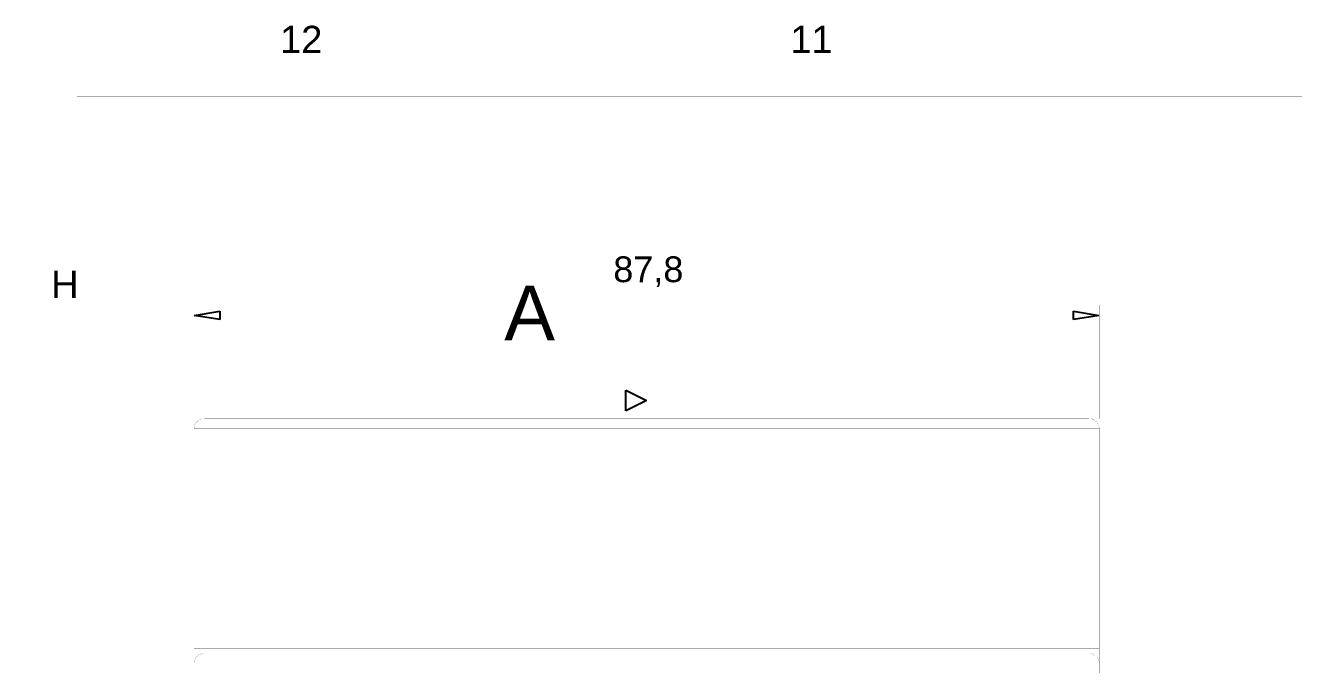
# Model space of a CAD drawing. Header units: inches. Extents: x 0 to 35.2, y -0.7 to 15.9.
# Drawn here: x 11.796 to 16.64, y 13.443 to 15.883 of the extents above; entities that cross this region are included whole.
import ezdxf

# ---------------------------------------------------------------- set-up
doc = ezdxf.new("R2010")
doc.units = ezdxf.units.IN
doc.header["$MEASUREMENT"] = 0
doc.layers.add('Board Outline', color=216, linetype='Continuous')
doc.layers.add('Dimensions', color=6, linetype='Continuous')
doc.styles.add('Arial', font='', dxfattribs={"height": 0.2})
doc.styles.get('Arial').set_extended_font_data('Arial')

msp = doc.modelspace()

# ---------------------------------------------------------------- linework, layer by layer
at = {"layer": 'Board Outline'}
for p, q in [((12.4403, 14.7757), (12.5388, 14.7915)), ((12.5388, 14.76), (12.4403, 14.7757)), ((12.5388, 14.7915), (12.5388, 14.76)), ((15.7991, 14.7915), (15.8976, 14.7757)), ((15.7991, 14.76), (15.7991, 14.7915)), ((15.8976, 14.7757), (15.7991, 14.76))]:
    msp.add_line(p, q, dxfattribs=at)
for points in [[(12.4403, 14.382, 0.0005, 0.0005, 0), (12.4403, 14.8151, 0.0005, 0.0005, 0)], [(12.4403, 14.7757, 0.0005, 0.0005, 0), (15.8976, 14.7757, 0.0005, 0.0005, 0)], [(15.8976, 14.382, 0.0005, 0.0005, 0), (15.8976, 14.8151, 0.0005, 0.0005, 0)]]:
    msp.add_lwpolyline(points, format="xyseb", dxfattribs=at)
for points in [[(12.4402, 14.8151, 0.00025, 0.00025, 1), (12.4404, 14.8151, 0.00025, 0.00025, 1)], [(12.4402, 14.7757, 0.00025, 0.00025, 1), (12.4404, 14.7757, 0.00025, 0.00025, 1)], [(15.8974, 14.8151, 0.00025, 0.00025, 1), (15.8977, 14.8151, 0.00025, 0.00025, 1)], [(15.8974, 14.7757, 0.00025, 0.00025, 1), (15.8977, 14.7757, 0.00025, 0.00025, 1)], [(12.4402, 14.382, 0.00025, 0.00025, 1), (12.4404, 14.382, 0.00025, 0.00025, 1)], [(15.8974, 14.382, 0.00025, 0.00025, 1), (15.8977, 14.382, 0.00025, 0.00025, 1)]]:
    msp.add_lwpolyline(points, format="xyseb", close=True, dxfattribs=at)
at = {"layer": 'Dimensions'}
for p, q in [((14.0902, 14.4898), (14.1689, 14.4504)), ((14.0902, 14.4111), (14.0902, 14.4898)), ((14.1689, 14.4504), (14.0902, 14.4111))]:
    msp.add_line(p, q, dxfattribs=at)
for points in [[(13.7453, 15.6102, 0.0005, 0.0005, 0), (13.7453, 15.8071, 0.0005, 0.0005, 0)], [(15.6941, 15.6102, 0.0005, 0.0005, 0), (15.6941, 15.8071, 0.0005, 0.0005, 0)], [(11.9933, -0.5315, 0.0005, 0.0005, 0), (11.9933, 15.6102, 0.0005, 0.0005, 0)], [(11.9933, 15.6102, 0.0005, 0.0005, 0), (34.9854, 15.6102, 0.0005, 0.0005, 0)], [(14.1689, 10.4252, 0.0005, 0.0005, 0), (14.1689, 14.5292, 0.0005, 0.0005, 0)], [(13.854, 14.4504, 0.0005, 0.0005, 0), (14.1689, 14.4504, 0.0005, 0.0005, 0)], [(12.4403, 14.3427, 0.0005, 0.0005, -0.414214), (12.4797, 14.382, 0.0005, 0.0005, 0)], [(12.4403, 13.5058, 0.0005, 0.0005, 0), (12.4403, 14.3427, 0.0005, 0.0005, 0)], [(12.4403, 14.3427, 0.0005, 0.0005, 0), (12.4797, 14.3427, 0.0005, 0.0005, 0)], [(12.4797, 14.3427, 0.0005, 0.0005, 0), (12.4797, 14.382, 0.0005, 0.0005, 0)], [(12.4797, 14.382, 0.0005, 0.0005, 0), (15.8582, 14.382, 0.0005, 0.0005, 0)], [(12.4797, 13.5058, 0.0005, 0.0005, 0), (12.4797, 14.3427, 0.0005, 0.0005, 0)], [(12.4797, 14.3427, 0.0005, 0.0005, 0), (15.8582, 14.3427, 0.0005, 0.0005, 0)], [(15.8582, 14.3427, 0.0005, 0.0005, 0), (15.8582, 14.382, 0.0005, 0.0005, 0)], [(15.8582, 14.382, 0.0005, 0.0005, -0.414214), (15.8976, 14.3427, 0.0005, 0.0005, 0)], [(15.8582, 14.3427, 0.0005, 0.0005, 0), (15.8976, 14.3427, 0.0005, 0.0005, 0)], [(15.8582, 13.5058, 0.0005, 0.0005, 0), (15.8582, 14.3427, 0.0005, 0.0005, 0)], [(15.8976, 13.5058, 0.0005, 0.0005, 0), (15.8976, 14.3427, 0.0005, 0.0005, 0)], [(11.7965, 13.7402, 0.0005, 0.0005, 0), (11.9933, 13.7402, 0.0005, 0.0005, 0)], [(12.4403, 13.4948, 0.0005, 0.0005, 0), (12.4403, 13.5058, 0.0005, 0.0005, 0)], [(12.4403, 13.5058, 0.0005, 0.0005, 0), (12.4797, 13.5058, 0.0005, 0.0005, 0)], [(12.4403, 13.4467, 0.0005, 0.0005, 0), (12.4403, 13.4948, 0.0005, 0.0005, 0)], [(12.4403, 13.4467, 0.0005, 0.0005, -0.414214), (12.4797, 13.4861, 0.0005, 0.0005, 0)], [(12.4797, 13.5058, 0.0005, 0.0005, 0), (15.8582, 13.5058, 0.0005, 0.0005, 0)], [(12.4797, 13.4861, 0.0005, 0.0005, 0), (12.4797, 13.5058, 0.0005, 0.0005, 0)], [(12.4797, 13.4167, 0.0005, 0.0005, 0), (12.4797, 13.4861, 0.0005, 0.0005, 0)], [(12.4797, 13.4861, 0.0005, 0.0005, 0), (15.8582, 13.4861, 0.0005, 0.0005, 0)], [(15.8582, 13.4861, 0.0005, 0.0005, 0), (15.8582, 13.5058, 0.0005, 0.0005, 0)], [(15.8582, 13.5058, 0.0005, 0.0005, 0), (15.8976, 13.5058, 0.0005, 0.0005, 0)], [(15.8582, 13.4167, 0.0005, 0.0005, 0), (15.8582, 13.4861, 0.0005, 0.0005, 0)], [(15.8582, 13.4861, 0.0005, 0.0005, -0.414214), (15.8976, 13.4467, 0.0005, 0.0005, 0)], [(15.8976, 13.4948, 0.0005, 0.0005, 0), (15.8976, 13.5058, 0.0005, 0.0005, 0)], [(15.8976, 13.4467, 0.0005, 0.0005, 0), (15.8976, 13.4948, 0.0005, 0.0005, 0)], [(12.4403, 13.4051, 0.0005, 0.0005, 0), (12.4403, 13.4467, 0.0005, 0.0005, 0)], [(15.8976, 13.4051, 0.0005, 0.0005, 0), (15.8976, 13.4467, 0.0005, 0.0005, 0)]]:
    msp.add_lwpolyline(points, format="xyseb", dxfattribs=at)
for points in [[(13.7452, 15.8071, 0.00025, 0.00025, 1), (13.7454, 15.8071, 0.00025, 0.00025, 1)], [(15.694, 15.8071, 0.00025, 0.00025, 1), (15.6942, 15.8071, 0.00025, 0.00025, 1)], [(11.9932, 15.6102, 0.00025, 0.00025, 1), (11.9934, 15.6102, 0.00025, 0.00025, 1)], [(11.9932, 15.6102, 0.00025, 0.00025, 1), (11.9934, 15.6102, 0.00025, 0.00025, 1)], [(13.7452, 15.6102, 0.00025, 0.00025, 1), (13.7454, 15.6102, 0.00025, 0.00025, 1)], [(15.694, 15.6102, 0.00025, 0.00025, 1), (15.6942, 15.6102, 0.00025, 0.00025, 1)], [(14.1688, 14.5292, 0.00025, 0.00025, 1), (14.1691, 14.5292, 0.00025, 0.00025, 1)], [(13.8539, 14.4504, 0.00025, 0.00025, 1), (13.8541, 14.4504, 0.00025, 0.00025, 1)], [(14.1688, 14.4504, 0.00025, 0.00025, 1), (14.1691, 14.4504, 0.00025, 0.00025, 1)], [(12.4402, 14.3427, 0.00025, 0.00025, 1), (12.4404, 14.3427, 0.00025, 0.00025, 1)], [(12.4402, 14.3427, 0.00025, 0.00025, 1), (12.4404, 14.3427, 0.00025, 0.00025, 1)], [(12.4402, 14.3427, 0.00025, 0.00025, 1), (12.4404, 14.3427, 0.00025, 0.00025, 1)], [(12.4796, 14.382, 0.00025, 0.00025, 1), (12.4798, 14.382, 0.00025, 0.00025, 1)], [(12.4796, 14.382, 0.00025, 0.00025, 1), (12.4798, 14.382, 0.00025, 0.00025, 1)], [(12.4796, 14.382, 0.00025, 0.00025, 1), (12.4798, 14.382, 0.00025, 0.00025, 1)], [(12.4796, 14.3427, 0.00025, 0.00025, 1), (12.4798, 14.3427, 0.00025, 0.00025, 1)], [(12.4796, 14.3427, 0.00025, 0.00025, 1), (12.4798, 14.3427, 0.00025, 0.00025, 1)], [(12.4796, 14.3427, 0.00025, 0.00025, 1), (12.4798, 14.3427, 0.00025, 0.00025, 1)], [(12.4796, 14.3427, 0.00025, 0.00025, 1), (12.4798, 14.3427, 0.00025, 0.00025, 1)], [(15.8581, 14.382, 0.00025, 0.00025, 1), (15.8583, 14.382, 0.00025, 0.00025, 1)], [(15.8581, 14.382, 0.00025, 0.00025, 1), (15.8583, 14.382, 0.00025, 0.00025, 1)], [(15.8581, 14.382, 0.00025, 0.00025, 1), (15.8583, 14.382, 0.00025, 0.00025, 1)], [(15.8581, 14.3427, 0.00025, 0.00025, 1), (15.8583, 14.3427, 0.00025, 0.00025, 1)], [(15.8581, 14.3427, 0.00025, 0.00025, 1), (15.8583, 14.3427, 0.00025, 0.00025, 1)], [(15.8581, 14.3427, 0.00025, 0.00025, 1), (15.8583, 14.3427, 0.00025, 0.00025, 1)], [(15.8581, 14.3427, 0.00025, 0.00025, 1), (15.8583, 14.3427, 0.00025, 0.00025, 1)], [(15.8974, 14.3427, 0.00025, 0.00025, 1), (15.8977, 14.3427, 0.00025, 0.00025, 1)], [(15.8974, 14.3427, 0.00025, 0.00025, 1), (15.8977, 14.3427, 0.00025, 0.00025, 1)], [(15.8974, 14.3427, 0.00025, 0.00025, 1), (15.8977, 14.3427, 0.00025, 0.00025, 1)], [(11.7963, 13.7402, 0.00025, 0.00025, 1), (11.7966, 13.7402, 0.00025, 0.00025, 1)], [(11.9932, 13.7402, 0.00025, 0.00025, 1), (11.9934, 13.7402, 0.00025, 0.00025, 1)], [(12.4402, 13.5058, 0.00025, 0.00025, 1), (12.4404, 13.5058, 0.00025, 0.00025, 1)], [(12.4402, 13.5058, 0.00025, 0.00025, 1), (12.4404, 13.5058, 0.00025, 0.00025, 1)], [(12.4402, 13.5058, 0.00025, 0.00025, 1), (12.4404, 13.5058, 0.00025, 0.00025, 1)], [(12.4402, 13.4948, 0.00025, 0.00025, 1), (12.4404, 13.4948, 0.00025, 0.00025, 1)], [(12.4402, 13.4948, 0.00025, 0.00025, 1), (12.4404, 13.4948, 0.00025, 0.00025, 1)], [(12.4796, 13.5058, 0.00025, 0.00025, 1), (12.4798, 13.5058, 0.00025, 0.00025, 1)], [(12.4796, 13.5058, 0.00025, 0.00025, 1), (12.4798, 13.5058, 0.00025, 0.00025, 1)], [(12.4796, 13.5058, 0.00025, 0.00025, 1), (12.4798, 13.5058, 0.00025, 0.00025, 1)], [(12.4796, 13.5058, 0.00025, 0.00025, 1), (12.4798, 13.5058, 0.00025, 0.00025, 1)], [(12.4796, 13.4861, 0.00025, 0.00025, 1), (12.4798, 13.4861, 0.00025, 0.00025, 1)], [(12.4796, 13.4861, 0.00025, 0.00025, 1), (12.4798, 13.4861, 0.00025, 0.00025, 1)], [(12.4796, 13.4861, 0.00025, 0.00025, 1), (12.4798, 13.4861, 0.00025, 0.00025, 1)], [(12.4796, 13.4861, 0.00025, 0.00025, 1), (12.4798, 13.4861, 0.00025, 0.00025, 1)], [(15.8581, 13.5058, 0.00025, 0.00025, 1), (15.8583, 13.5058, 0.00025, 0.00025, 1)], [(15.8581, 13.5058, 0.00025, 0.00025, 1), (15.8583, 13.5058, 0.00025, 0.00025, 1)], [(15.8581, 13.5058, 0.00025, 0.00025, 1), (15.8583, 13.5058, 0.00025, 0.00025, 1)], [(15.8581, 13.5058, 0.00025, 0.00025, 1), (15.8583, 13.5058, 0.00025, 0.00025, 1)], [(15.8581, 13.4861, 0.00025, 0.00025, 1), (15.8583, 13.4861, 0.00025, 0.00025, 1)], [(15.8581, 13.4861, 0.00025, 0.00025, 1), (15.8583, 13.4861, 0.00025, 0.00025, 1)], [(15.8581, 13.4861, 0.00025, 0.00025, 1), (15.8583, 13.4861, 0.00025, 0.00025, 1)], [(15.8581, 13.4861, 0.00025, 0.00025, 1), (15.8583, 13.4861, 0.00025, 0.00025, 1)], [(15.8974, 13.5058, 0.00025, 0.00025, 1), (15.8977, 13.5058, 0.00025, 0.00025, 1)], [(15.8974, 13.5058, 0.00025, 0.00025, 1), (15.8977, 13.5058, 0.00025, 0.00025, 1)], [(15.8974, 13.5058, 0.00025, 0.00025, 1), (15.8977, 13.5058, 0.00025, 0.00025, 1)], [(15.8974, 13.4948, 0.00025, 0.00025, 1), (15.8977, 13.4948, 0.00025, 0.00025, 1)], [(15.8974, 13.4948, 0.00025, 0.00025, 1), (15.8977, 13.4948, 0.00025, 0.00025, 1)], [(12.4402, 13.4467, 0.00025, 0.00025, 1), (12.4404, 13.4467, 0.00025, 0.00025, 1)], [(12.4402, 13.4467, 0.00025, 0.00025, 1), (12.4404, 13.4467, 0.00025, 0.00025, 1)], [(12.4402, 13.4467, 0.00025, 0.00025, 1), (12.4404, 13.4467, 0.00025, 0.00025, 1)], [(15.8974, 13.4467, 0.00025, 0.00025, 1), (15.8977, 13.4467, 0.00025, 0.00025, 1)], [(15.8974, 13.4467, 0.00025, 0.00025, 1), (15.8977, 13.4467, 0.00025, 0.00025, 1)], [(15.8974, 13.4467, 0.00025, 0.00025, 1), (15.8977, 13.4467, 0.00025, 0.00025, 1)]]:
    msp.add_lwpolyline(points, format="xyseb", close=True, dxfattribs=at)

# ---------------------------------------------------------------- texts
at = {"layer": 'Board Outline', "style": 'Arial'}
msp.add_text('87,8', height=0.09843, dxfattribs=at).set_placement((14.0417, 14.9026))
at = {"layer": 'Dimensions', "style": 'Arial'}
for s, height, p in [('12', 0.10417, (12.7688, 15.777)), ('11', 0.10417, (14.7176, 15.777)), ('H', 0.1042, (11.8946, 14.842)), ('A', 0.2083, (13.625, 14.6805))]:
    msp.add_text(s, height=height, dxfattribs=at).set_placement(p)

doc.saveas('drawing.dxf')
